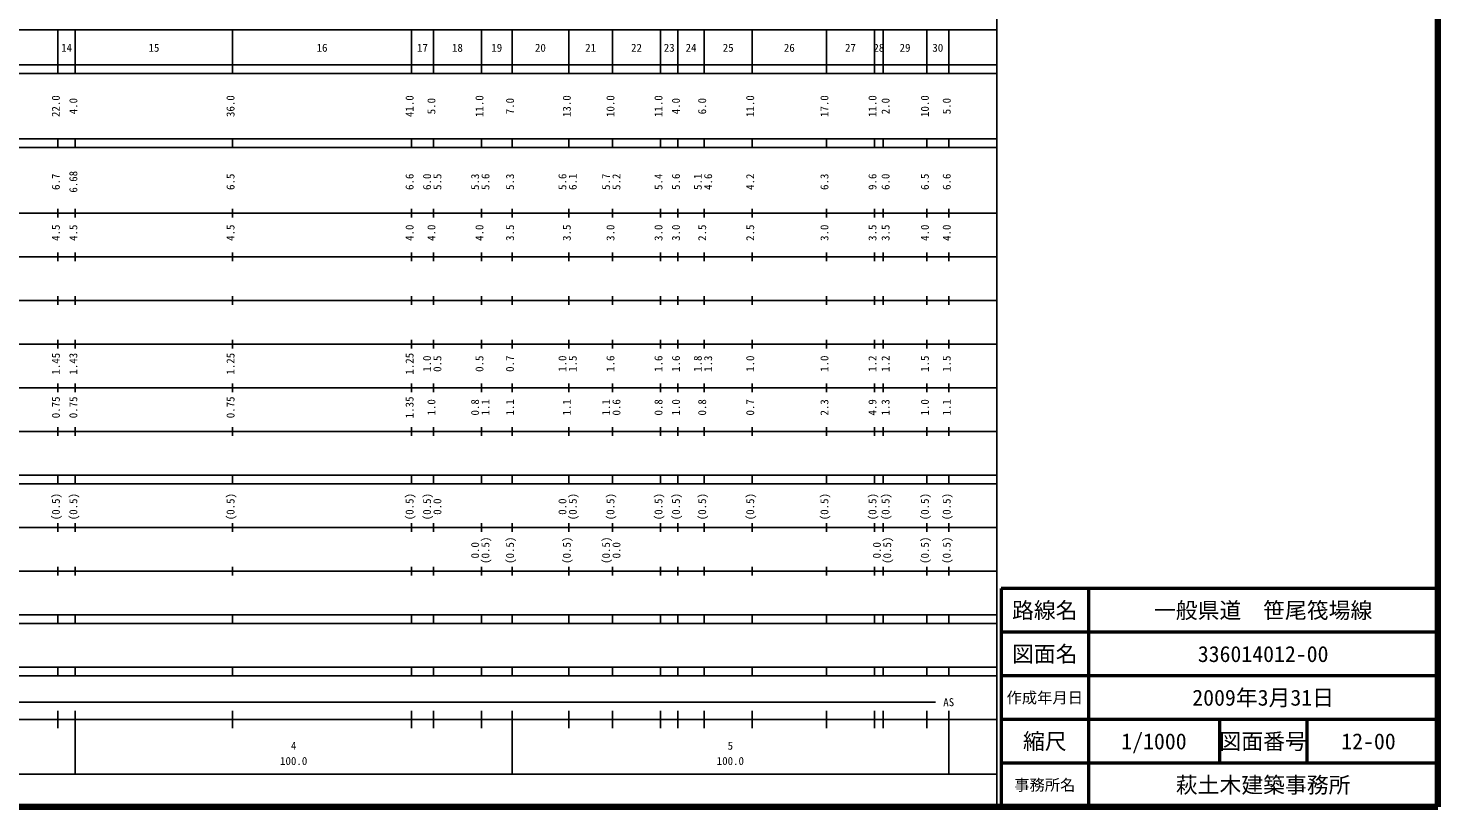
# Model space of a CAD drawing. Units: millimetres on the paper, enlarged 1000 times. Extents: x 40000 to 680000, y 20000 to 380000.
# Drawn here: x 357208 to 680000, y 20000 to 198357 of the extents above; entities that cross this region are included whole.
import ezdxf
from ezdxf.enums import TextEntityAlignment as Align

# ---------------------------------------------------------------- set-up
doc = ezdxf.new("R2010")
doc.units = ezdxf.units.MM
doc.header["$LTSCALE"] = 1000
for name, color, linetype, lineweight in [('M-TTL', 2, 'Continuous', 140), ('M-TTL-BAND', 7, 'Continuous', 25), ('M-TTL-FRAM', 2, 'Continuous', 50), ('M-TTL-LINE', 7, 'Continuous', 50)]:
    doc.layers.add(name, color=color, linetype=linetype, lineweight=lineweight)
doc.layers.add('M-TTL-TXT', color=7, linetype='Continuous')
doc.styles.add('ＭＳ ゴシック', font='')
doc.styles.get('ＭＳ ゴシック').set_extended_font_data('MS Gothic')

msp = doc.modelspace()

# ---------------------------------------------------------------- linework, layer by layer
at = {"layer": 'M-TTL'}
for p, q in [((680000, 20000), (680000, 380000)), ((40000, 20000), (680000, 20000))]:
    msp.add_line(p, q, dxfattribs=at)
at = {"layer": 'M-TTL-BAND'}
for p, q in [((579000, 20000), (579000, 370000)), ((68000, 198000), (579000, 198000)), ((364000, 188000), (364000, 198000)), ((368000, 188000), (368000, 198000)), ((404000, 188000), (404000, 198000)), ((445000, 188000), (445000, 198000)), ((450000, 188000), (450000, 198000)), ((461000, 188000), (461000, 198000)), ((468000, 188000), (468000, 198000)), ((481000, 188000), (481000, 198000)), ((491000, 188000), (491000, 198000)), ((502000, 188000), (502000, 198000)), ((506000, 188000), (506000, 198000)), ((512000, 188000), (512000, 198000)), ((523000, 188000), (523000, 198000)), ((540000, 188000), (540000, 198000)), ((551000, 188000), (551000, 198000)), ((553000, 188000), (553000, 198000)), ((563000, 188000), (563000, 198000)), ((568000, 188000), (568000, 198000)), ((40000, 190000), (579000, 190000)), ((40000, 188000), (579000, 188000)), ((40000, 173000), (579000, 173000)), ((364000, 171000), (364000, 173000)), ((368000, 171000), (368000, 173000)), ((404000, 171000), (404000, 173000)), ((445000, 171000), (445000, 173000)), ((450000, 171000), (450000, 173000)), ((461000, 171000), (461000, 173000)), ((468000, 171000), (468000, 173000)), ((481000, 171000), (481000, 173000)), ((491000, 171000), (491000, 173000)), ((502000, 171000), (502000, 173000)), ((506000, 171000), (506000, 173000)), ((512000, 171000), (512000, 173000)), ((523000, 171000), (523000, 173000)), ((540000, 171000), (540000, 173000)), ((551000, 171000), (551000, 173000)), ((553000, 171000), (553000, 173000)), ((563000, 171000), (563000, 173000)), ((568000, 171000), (568000, 173000)), ((40000, 171000), (579000, 171000)), ((40000, 156000), (579000, 156000)), ((364000, 155000), (364000, 157000)), ((368000, 155000), (368000, 157000)), ((404000, 155000), (404000, 157000)), ((445000, 155000), (445000, 157000)), ((450000, 155000), (450000, 157000)), ((461000, 155000), (461000, 157000)), ((468000, 155000), (468000, 157000)), ((481000, 155000), (481000, 157000)), ((491000, 155000), (491000, 157000)), ((502000, 155000), (502000, 157000)), ((506000, 155000), (506000, 157000)), ((512000, 155000), (512000, 157000)), ((523000, 155000), (523000, 157000)), ((540000, 155000), (540000, 157000)), ((551000, 155000), (551000, 157000)), ((553000, 155000), (553000, 157000)), ((563000, 155000), (563000, 157000)), ((568000, 155000), (568000, 157000)), ((46000, 146000), (579000, 146000)), ((364000, 145000), (364000, 147000)), ((368000, 145000), (368000, 147000)), ((404000, 145000), (404000, 147000)), ((445000, 145000), (445000, 147000)), ((450000, 145000), (450000, 147000)), ((461000, 145000), (461000, 147000)), ((468000, 145000), (468000, 147000)), ((481000, 145000), (481000, 147000)), ((491000, 145000), (491000, 147000)), ((502000, 145000), (502000, 147000)), ((506000, 145000), (506000, 147000)), ((512000, 145000), (512000, 147000)), ((523000, 145000), (523000, 147000)), ((540000, 145000), (540000, 147000)), ((551000, 145000), (551000, 147000)), ((553000, 145000), (553000, 147000)), ((563000, 145000), (563000, 147000)), ((568000, 145000), (568000, 147000)), ((52000, 136000), (579000, 136000)), ((364000, 135000), (364000, 137000)), ((368000, 135000), (368000, 137000)), ((404000, 135000), (404000, 137000)), ((445000, 135000), (445000, 137000)), ((450000, 135000), (450000, 137000)), ((461000, 135000), (461000, 137000)), ((468000, 135000), (468000, 137000)), ((481000, 135000), (481000, 137000)), ((491000, 135000), (491000, 137000)), ((502000, 135000), (502000, 137000)), ((506000, 135000), (506000, 137000)), ((512000, 135000), (512000, 137000)), ((523000, 135000), (523000, 137000)), ((540000, 135000), (540000, 137000)), ((551000, 135000), (551000, 137000)), ((553000, 135000), (553000, 137000)), ((563000, 135000), (563000, 137000)), ((568000, 135000), (568000, 137000)), ((46000, 126000), (579000, 126000)), ((364000, 125000), (364000, 127000)), ((368000, 125000), (368000, 127000)), ((404000, 125000), (404000, 127000)), ((445000, 125000), (445000, 127000)), ((450000, 125000), (450000, 127000)), ((461000, 125000), (461000, 127000)), ((468000, 125000), (468000, 127000)), ((481000, 125000), (481000, 127000)), ((491000, 125000), (491000, 127000)), ((502000, 125000), (502000, 127000)), ((506000, 125000), (506000, 127000)), ((512000, 125000), (512000, 127000)), ((523000, 125000), (523000, 127000)), ((540000, 125000), (540000, 127000)), ((551000, 125000), (551000, 127000)), ((553000, 125000), (553000, 127000)), ((563000, 125000), (563000, 127000)), ((568000, 125000), (568000, 127000)), ((364000, 115000), (364000, 117000)), ((368000, 115000), (368000, 117000)), ((404000, 115000), (404000, 117000)), ((445000, 115000), (445000, 117000)), ((450000, 115000), (450000, 117000)), ((461000, 115000), (461000, 117000)), ((468000, 115000), (468000, 117000)), ((481000, 115000), (481000, 117000)), ((491000, 115000), (491000, 117000)), ((502000, 115000), (502000, 117000)), ((506000, 115000), (506000, 117000)), ((512000, 115000), (512000, 117000)), ((523000, 115000), (523000, 117000)), ((540000, 115000), (540000, 117000)), ((551000, 115000), (551000, 117000)), ((553000, 115000), (553000, 117000)), ((563000, 115000), (563000, 117000)), ((568000, 115000), (568000, 117000)), ((52000, 116000), (579000, 116000)), ((364000, 105000), (364000, 107000)), ((368000, 105000), (368000, 107000)), ((404000, 105000), (404000, 107000)), ((445000, 105000), (445000, 107000)), ((450000, 105000), (450000, 107000)), ((461000, 105000), (461000, 107000)), ((468000, 105000), (468000, 107000)), ((481000, 105000), (481000, 107000)), ((491000, 105000), (491000, 107000)), ((502000, 105000), (502000, 107000)), ((506000, 105000), (506000, 107000)), ((512000, 105000), (512000, 107000)), ((523000, 105000), (523000, 107000)), ((540000, 105000), (540000, 107000)), ((551000, 105000), (551000, 107000)), ((553000, 105000), (553000, 107000)), ((563000, 105000), (563000, 107000)), ((568000, 105000), (568000, 107000)), ((46000, 106000), (579000, 106000)), ((40000, 96000), (579000, 96000)), ((40000, 94000), (579000, 94000)), ((364000, 94000), (364000, 96000)), ((368000, 94000), (368000, 96000)), ((404000, 94000), (404000, 96000)), ((445000, 94000), (445000, 96000)), ((450000, 94000), (450000, 96000)), ((461000, 94000), (461000, 96000)), ((468000, 94000), (468000, 96000)), ((481000, 94000), (481000, 96000)), ((491000, 94000), (491000, 96000)), ((502000, 94000), (502000, 96000)), ((506000, 94000), (506000, 96000)), ((512000, 94000), (512000, 96000)), ((523000, 94000), (523000, 96000)), ((540000, 94000), (540000, 96000)), ((551000, 94000), (551000, 96000)), ((553000, 94000), (553000, 96000)), ((563000, 94000), (563000, 96000)), ((568000, 94000), (568000, 96000)), ((49000, 84000), (579000, 84000)), ((364000, 83000), (364000, 85000)), ((368000, 83000), (368000, 85000)), ((404000, 83000), (404000, 85000)), ((445000, 83000), (445000, 85000)), ((450000, 83000), (450000, 85000)), ((461000, 83000), (461000, 85000)), ((468000, 83000), (468000, 85000)), ((481000, 83000), (481000, 85000)), ((491000, 83000), (491000, 85000)), ((502000, 83000), (502000, 85000)), ((506000, 83000), (506000, 85000)), ((512000, 83000), (512000, 85000)), ((523000, 83000), (523000, 85000)), ((540000, 83000), (540000, 85000)), ((551000, 83000), (551000, 85000)), ((553000, 83000), (553000, 85000)), ((563000, 83000), (563000, 85000)), ((568000, 83000), (568000, 85000)), ((364000, 73000), (364000, 75000)), ((368000, 73000), (368000, 75000)), ((404000, 73000), (404000, 75000)), ((445000, 73000), (445000, 75000)), ((450000, 73000), (450000, 75000)), ((461000, 73000), (461000, 75000)), ((468000, 73000), (468000, 75000)), ((481000, 73000), (481000, 75000)), ((491000, 73000), (491000, 75000)), ((502000, 73000), (502000, 75000)), ((506000, 73000), (506000, 75000)), ((512000, 73000), (512000, 75000)), ((523000, 73000), (523000, 75000)), ((540000, 73000), (540000, 75000)), ((551000, 73000), (551000, 75000)), ((553000, 73000), (553000, 75000)), ((563000, 73000), (563000, 75000)), ((568000, 73000), (568000, 75000)), ((40000, 74000), (579000, 74000)), ((40000, 64000), (579000, 64000)), ((40000, 62000), (579000, 62000)), ((364000, 62000), (364000, 64000)), ((368000, 62000), (368000, 64000)), ((404000, 62000), (404000, 64000)), ((445000, 62000), (445000, 64000)), ((450000, 62000), (450000, 64000)), ((461000, 62000), (461000, 64000)), ((468000, 62000), (468000, 64000)), ((481000, 62000), (481000, 64000)), ((491000, 62000), (491000, 64000)), ((502000, 62000), (502000, 64000)), ((506000, 62000), (506000, 64000)), ((512000, 62000), (512000, 64000)), ((523000, 62000), (523000, 64000)), ((540000, 62000), (540000, 64000)), ((551000, 62000), (551000, 64000)), ((553000, 62000), (553000, 64000)), ((563000, 62000), (563000, 64000)), ((568000, 62000), (568000, 64000)), ((40000, 52000), (579000, 52000)), ((364000, 50000), (364000, 52000)), ((368000, 50000), (368000, 52000)), ((404000, 50000), (404000, 52000)), ((445000, 50000), (445000, 52000)), ((450000, 50000), (450000, 52000)), ((461000, 50000), (461000, 52000)), ((468000, 50000), (468000, 52000)), ((481000, 50000), (481000, 52000)), ((491000, 50000), (491000, 52000)), ((502000, 50000), (502000, 52000)), ((506000, 50000), (506000, 52000)), ((512000, 50000), (512000, 52000)), ((523000, 50000), (523000, 52000)), ((540000, 50000), (540000, 52000)), ((551000, 50000), (551000, 52000)), ((553000, 50000), (553000, 52000)), ((563000, 50000), (563000, 52000)), ((568000, 50000), (568000, 52000)), ((40000, 50000), (579000, 50000)), ((71000, 44000), (565000, 44000)), ((364000, 38000), (364000, 42000)), ((368000, 27500), (368000, 42000)), ((404000, 38000), (404000, 42000)), ((445000, 38000), (445000, 42000)), ((450000, 38000), (450000, 42000)), ((461000, 38000), (461000, 42000)), ((468000, 27500), (468000, 42000)), ((481000, 38000), (481000, 42000)), ((491000, 38000), (491000, 42000)), ((502000, 38000), (502000, 42000)), ((506000, 38000), (506000, 42000)), ((512000, 38000), (512000, 42000)), ((523000, 38000), (523000, 42000)), ((540000, 38000), (540000, 42000)), ((551000, 38000), (551000, 42000)), ((553000, 38000), (553000, 42000)), ((563000, 38000), (563000, 42000)), ((568000, 27500), (568000, 42000)), ((40000, 40000), (579000, 40000)), ((68000, 27500), (579000, 27500))]:
    msp.add_line(p, q, dxfattribs=at)
at = {"layer": 'M-TTL-FRAM'}
for p, q in [((680000, 70000), (580000, 70000)), ((580000, 70000), (580000, 20000))]:
    msp.add_line(p, q, dxfattribs=at)
at = {"layer": 'M-TTL-LINE'}
for p, q in [((600000, 70000), (600000, 20000)), ((680000, 60000), (580000, 60000)), ((680000, 50000), (580000, 50000)), ((680000, 40000), (580000, 40000)), ((630000, 40000), (630000, 30000)), ((650000, 40000), (650000, 30000)), ((680000, 30000), (580000, 30000))]:
    msp.add_line(p, q, dxfattribs=at)

# ---------------------------------------------------------------- texts
at = {"layer": 'M-TTL-BAND', "style": 'ＭＳ ゴシック'}
for s, p in [('14', (366000, 192405)), ('15', (386000, 192405)), ('16', (424500, 192405)), ('17', (447500, 192405)), ('18', (455500, 192405)), ('19', (464500, 192405)), ('20', (474500, 192405)), ('21', (486000, 192405)), ('22', (496500, 192405)), ('23', (504000, 192405)), ('24', (509000, 192405)), ('25', (517500, 192405)), ('26', (531500, 192405)), ('27', (545500, 192405)), ('28', (552000, 192405)), ('29', (558000, 192405)), ('30', (565500, 192405)), ('AS', (568000, 42500)), ('4', (418000, 32523)), ('5', (518000, 32523)), ('100.0', (418000, 29033)), ('100.0', (518000, 29033))]:
    msp.add_text(s, height=1833, dxfattribs=at).set_placement(p, align=Align.BOTTOM_CENTER)
for s, p in [('22.0', (365000, 180500)), ('4.0', (369000, 180500)), ('36.0', (405000, 180500)), ('41.0', (446000, 180500)), ('5.0', (451000, 180500)), ('11.0', (462000, 180500)), ('7.0', (469000, 180500)), ('13.0', (482000, 180500)), ('10.0', (492000, 180500)), ('11.0', (503000, 180500)), ('4.0', (507000, 180500)), ('6.0', (513000, 180500)), ('11.0', (524000, 180500)), ('17.0', (541000, 180500)), ('11.0', (552000, 180500)), ('2.0', (555000, 180500)), ('10.0', (564000, 180500)), ('5.0', (569000, 180500)), ('6.7', (365000, 163174)), ('6.68', (369000, 163174)), ('6.5', (405000, 163174)), ('6.6', (446000, 163174)), ('6.0', (450000, 163174)), ('5.5', (452370, 163174)), ('5.3', (461000, 163174)), ('5.6', (463370, 163174)), ('5.3', (469000, 163174)), ('5.6', (481000, 163174)), ('6.1', (483370, 163174)), ('5.7', (491000, 163174)), ('5.2', (493370, 163174)), ('5.4', (503000, 163174)), ('5.6', (507000, 163174)), ('5.1', (512000, 163174)), ('4.6', (514370, 163174)), ('4.2', (524000, 163174)), ('6.3', (541000, 163174)), ('9.6', (552000, 163174)), ('6.0', (555000, 163174)), ('6.5', (564000, 163174)), ('6.6', (569000, 163174)), ('4.5', (365000, 151500)), ('4.5', (369000, 151500)), ('4.5', (405000, 151500)), ('4.0', (446000, 151500)), ('4.0', (451000, 151500)), ('4.0', (462000, 151500)), ('3.5', (469000, 151500)), ('3.5', (482000, 151500)), ('3.0', (492000, 151500)), ('3.0', (503000, 151500)), ('3.0', (507000, 151500)), ('2.5', (513000, 151500)), ('2.5', (524000, 151500)), ('3.0', (541000, 151500)), ('3.5', (552000, 151500)), ('3.5', (555000, 151500)), ('4.0', (564000, 151500)), ('4.0', (569000, 151500)), ('1.45', (365000, 121500)), ('1.43', (369000, 121500)), ('1.25', (405000, 121500)), ('1.25', (446000, 121500)), ('1.0', (450000, 121500)), ('0.5', (452370, 121500)), ('0.5', (462000, 121500)), ('0.7', (469000, 121500)), ('1.0', (481000, 121500)), ('1.5', (483370, 121500)), ('1.6', (492000, 121500)), ('1.6', (503000, 121500)), ('1.6', (507000, 121500)), ('1.8', (512000, 121500)), ('1.3', (514370, 121500)), ('1.0', (524000, 121500)), ('1.0', (541000, 121500)), ('1.2', (552000, 121500)), ('1.2', (555000, 121500)), ('1.5', (564000, 121500)), ('1.5', (569000, 121500)), ('0.75', (365000, 111500)), ('0.75', (369000, 111500)), ('0.75', (405000, 111500)), ('1.35', (446000, 111500)), ('1.0', (451000, 111500)), ('0.8', (461000, 111500)), ('1.1', (463370, 111500)), ('1.1', (469000, 111500)), ('1.1', (482000, 111500)), ('1.1', (491000, 111500)), ('0.6', (493370, 111500)), ('0.8', (503000, 111500)), ('1.0', (507000, 111500)), ('0.8', (513000, 111500)), ('0.7', (524000, 111500)), ('2.3', (541000, 111500)), ('4.9', (552000, 111500)), ('1.3', (555000, 111500)), ('1.0', (564000, 111500)), ('1.1', (569000, 111500)), ('(0.5)', (365000, 88764)), ('(0.5)', (369000, 88764)), ('(0.5)', (405000, 88764)), ('(0.5)', (446000, 88764)), ('(0.5)', (450000, 88764)), ('0.0', (452370, 88764)), ('0.0', (481000, 88764)), ('(0.5)', (483370, 88764)), ('(0.5)', (492000, 88764)), ('(0.5)', (503000, 88764)), ('(0.5)', (507000, 88764)), ('(0.5)', (513000, 88764)), ('(0.5)', (524000, 88764)), ('(0.5)', (541000, 88764)), ('(0.5)', (552000, 88764)), ('(0.5)', (555000, 88764)), ('(0.5)', (564000, 88764)), ('(0.5)', (569000, 88764)), ('(0.5)', (463370, 78764)), ('(0.5)', (469000, 78764)), ('(0.5)', (482000, 78764)), ('(0.5)', (491000, 78764)), ('(0.5)', (555370, 78764)), ('(0.5)', (564000, 78764)), ('(0.5)', (569000, 78764)), ('0.0', (461000, 78764)), ('0.0', (493370, 78764)), ('0.0', (553000, 78764))]:
    msp.add_text(s, height=1833, rotation=90, dxfattribs=at).set_placement(p, align=Align.BOTTOM_CENTER)
at = {"layer": 'M-TTL-TXT', "style": 'ＭＳ ゴシック'}
for s, height, p in [('路線名', 3666, (590000, 65000)), ('路線名', 3666, (590000, 65000)), ('一般県道\u3000笹尾筏場線', 3666, (640000, 65000)), ('図面名', 3666, (590000, 55000)), ('図面名', 3666, (590000, 55000)), ('336014012-00', 3666, (640000, 55000)), ('作成年月日', 2566, (590000, 45000)), ('2009年3月31日', 3666, (640000, 45000)), ('縮尺', 3666, (590000, 35000)), ('縮尺', 3666, (590000, 35000)), ('1/1000', 3666, (615000, 35000)), ('図面番号', 3666, (640000, 35000)), ('図面番号', 3666, (640000, 35000)), ('12-00', 3666, (664125, 35000)), ('事務所名', 2566, (590000, 25000)), ('事務所名', 2566, (590000, 25000)), ('萩土木建築事務所', 3666, (640000, 25000))]:
    msp.add_text(s, height=height, dxfattribs=at).set_placement(p, align=Align.MIDDLE_CENTER)

doc.saveas('drawing.dxf')
